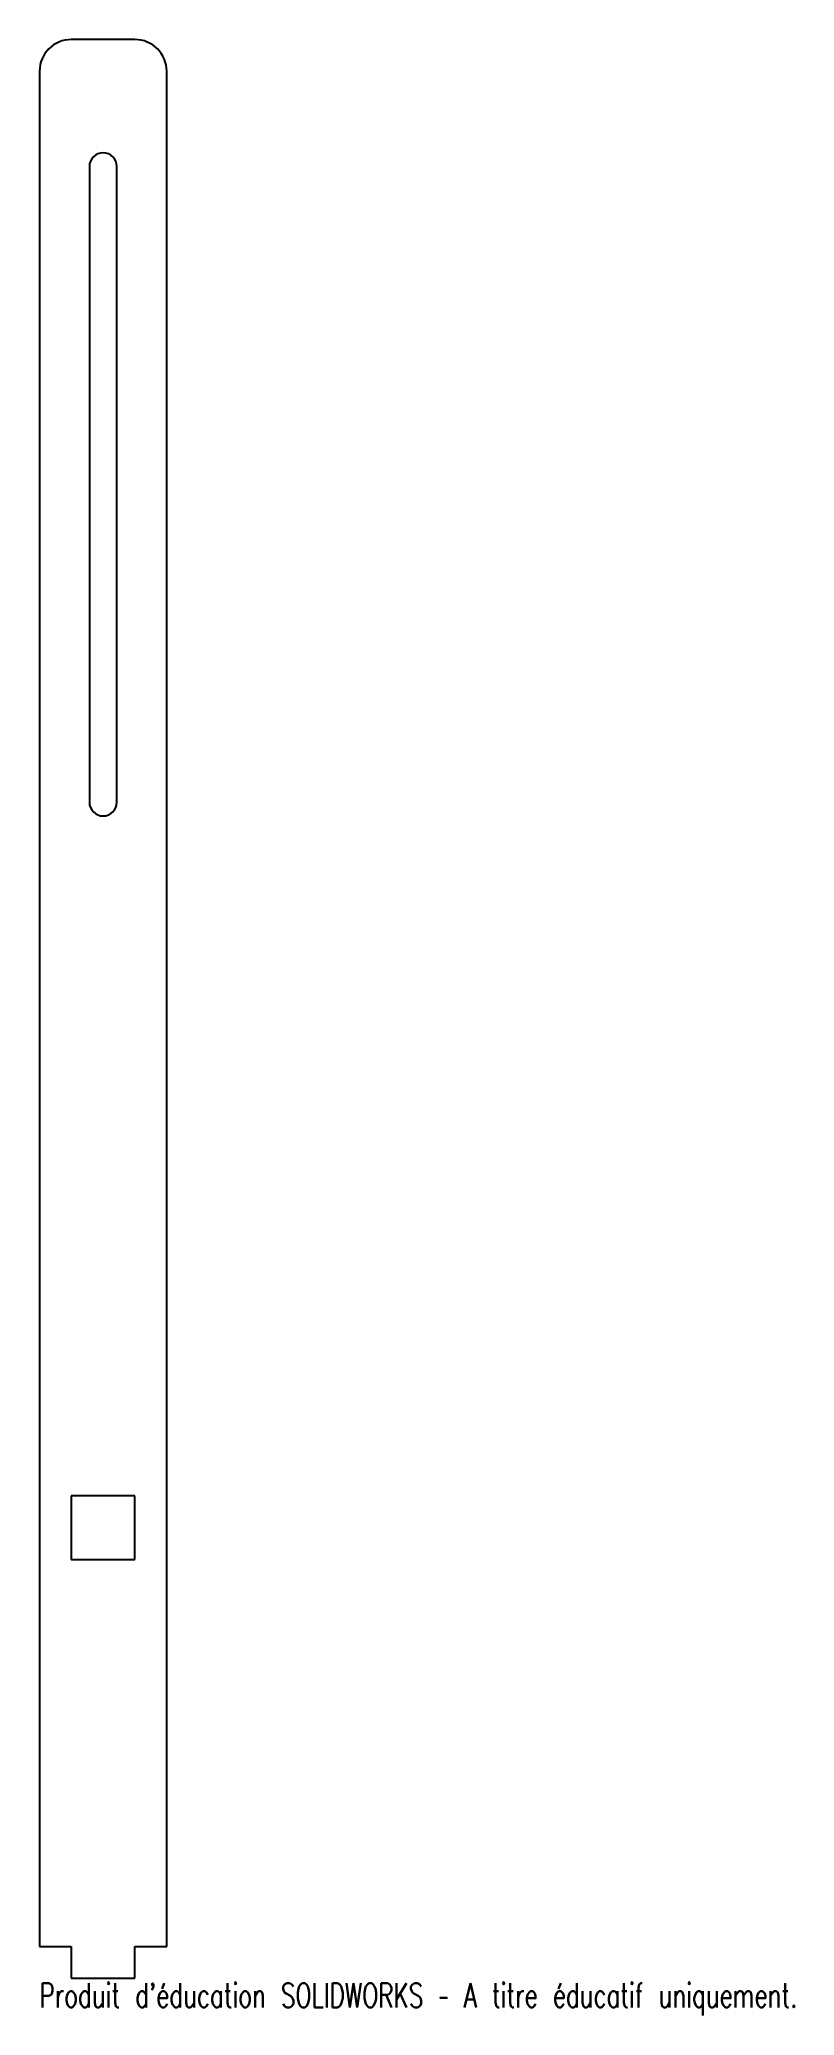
# Model space of a CAD drawing. Header units: inches. Extents: x -0.5 to 5.4, y -8 to 7.5.
import ezdxf

# ---------------------------------------------------------------- set-up
doc = ezdxf.new("R2010")
doc.units = ezdxf.units.IN
doc.header["$MEASUREMENT"] = 0
doc.styles.add('SLDTEXTSTYLE0', font='TXT', dxfattribs={"width": 0.7, "bigfont": 'bigfont'})

msp = doc.modelspace()

# ---------------------------------------------------------------- linework, layer by layer
at = {"color": 7, "linetype": 'Continuous', "lineweight": 25}
for p, q in [((0.25, 7.5), (-0.25, 7.5)), ((-0.5, 7.25), (-0.5, -7.5)), ((0.5, -7.5), (0.5, 7.25)), ((-0.108, 6.5), (-0.108, 1.5)), ((0.108, 1.5), (0.108, 6.5)), ((0.25, -3.956), (-0.25, -3.956)), ((-0.25, -3.956), (-0.25, -4.456)), ((0.25, -4.456), (0.25, -3.956)), ((-0.25, -4.456), (0.25, -4.456)), ((-0.5, -7.5), (-0.25, -7.5)), ((-0.25, -7.5), (-0.25, -7.75)), ((0.25, -7.5), (0.5, -7.5)), ((0.25, -7.75), (0.25, -7.5)), ((-0.25, -7.75), (0.25, -7.75))]:
    msp.add_line(p, q, dxfattribs=at)
for centre, radius, start, end in [((-0.25, 7.25), 0.25, 90, 180), ((0.25, 7.25), 0.25, 0, 90), ((0, 6.5), 0.108, 0, 180), ((0, 1.5), 0.108, 180, 0)]:
    msp.add_arc(centre, radius, start, end, dxfattribs=at)

# ---------------------------------------------------------------- texts
at = {"color": 7, "linetype": 'Continuous', "insert": (-0.5, -7.79), "char_height": 0.1903, "attachment_point": 1, "style": 'SLDTEXTSTYLE0'}
msp.add_mtext("Produit d'éducation SOLIDWORKS – A titre éducatif uniquement.", dxfattribs=at)

doc.saveas('drawing.dxf')
